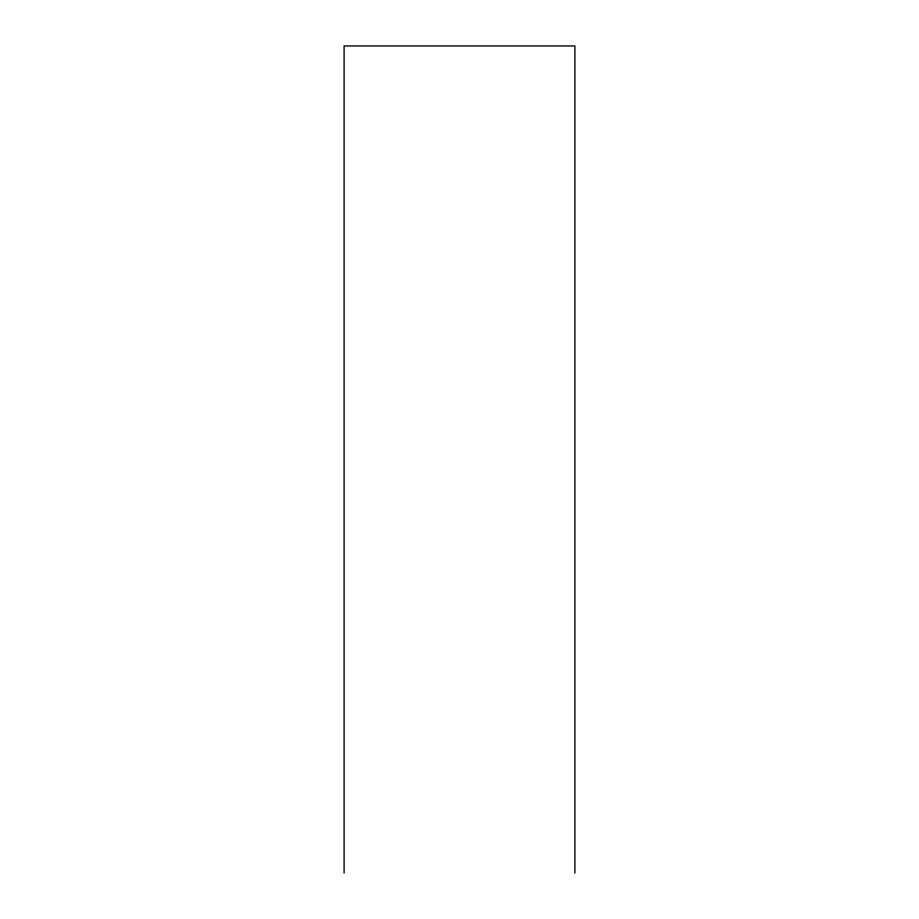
<?xml version="1.0" encoding="UTF-8"?>
<svg xmlns="http://www.w3.org/2000/svg" width="919" height="919" viewBox="0 0 919 919"><rect width="100%" height="100%" fill="white"/><g stroke="black" fill="none" stroke-linecap="round" stroke-linejoin="round"><path stroke-width="1.38" d="M574.892 873.05L574.892 45.95L344.108 45.95L344.108 873.05"/></g></svg>
